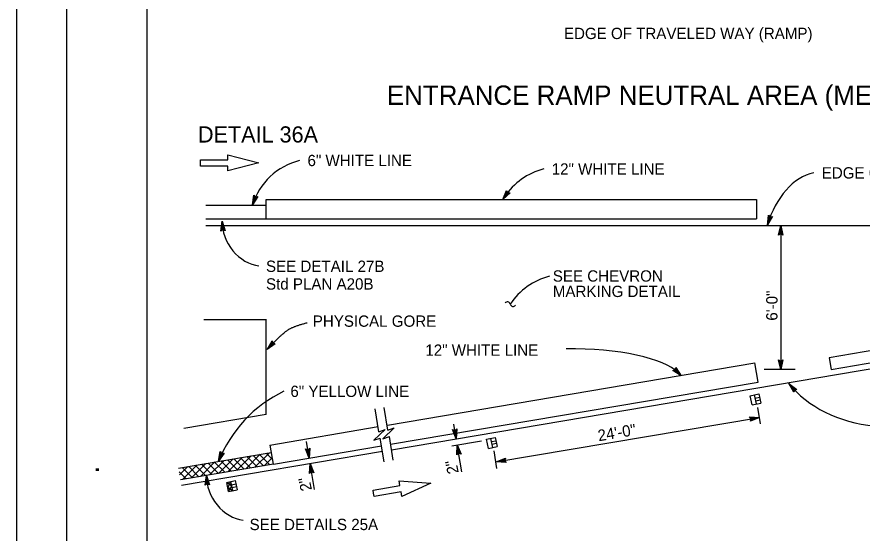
# Model space of a CAD drawing. Extents: x -894 to 866, y -476 to 714.
# Drawn here: x -894 to -371, y 80 to 400 of the extents above; entities that cross this region are included whole.
import ezdxf

# ---------------------------------------------------------------- set-up
doc = ezdxf.new("R2010")
doc.units = 0
for name, color, linetype in [('10 Sheet Format', 7, 'Continuous'), ('56 Stage 3 Anno', 7, 'Continuous'), ('57 Undefined', 7, 'Continuous'), ('59 Sndwall Anno', 7, 'Continuous'), ('60 Nongeo Data', 7, 'Continuous')]:
    doc.layers.add(name, color=color, linetype=linetype)

msp = doc.modelspace()

# ---------------------------------------------------------------- linework, layer by layer
at = {"layer": '10 Sheet Format'}
for p, q in [((-863.42, 668.96), (-863.42, -431.04)), ((-813.45, -406.05), (-813.45, 643.94))]:
    msp.add_line(p, q, dxfattribs=at)
for points in [[(-894.04, 713.56), (865.95, 713.56), (865.95, -476.44), (-894.04, -476.44)], [(-863.42, -431.04), (836.57, -431.04), (836.57, 668.96), (-863.42, 668.96)]]:
    msp.add_lwpolyline(points, close=True, dxfattribs=at)
at = {"layer": '56 Stage 3 Anno'}
for p, q in [((-748.17, 283.35), (-747.42, 289.45)), ((-744.9, 288.55), (-748.17, 283.35)), ((-747.71, 284.66), (-747.16, 289.1)), ((-745.31, 288.47), (-747.71, 284.65)), ((-747.42, 289.45), (-747.42, 289.45)), ((-747.42, 289.45), (-746.43, 288.25)), ((-747.25, 285.95), (-746.89, 288.82)), ((-745.73, 288.37), (-747.25, 285.95)), ((-746.78, 287.25), (-746.63, 288.48)), ((-746.11, 288.32), (-746.78, 287.25)), ((-746.43, 288.25), (-744.9, 288.55)), ((-744.9, 288.55), (-744.9, 288.55)), ((-593.12, 286.68), (-590.81, 292.38)), ((-588.61, 290.87), (-593.12, 286.68)), ((-592.33, 287.83), (-590.65, 291.98)), ((-589.03, 290.89), (-592.33, 287.82)), ((-591.55, 288.96), (-590.46, 291.64)), ((-589.46, 290.9), (-591.55, 288.96)), ((-590.81, 292.38), (-590.81, 292.38)), ((-590.81, 292.38), (-590.17, 290.97)), ((-590.77, 290.09), (-590.3, 291.24)), ((-589.84, 290.95), (-590.77, 290.09)), ((-590.17, 290.97), (-588.61, 290.87)), ((-588.61, 290.87), (-588.61, 290.87)), ((-748.17, 283.35), (-748.17, 283.35)), ((-593.12, 286.68), (-593.12, 286.68)), ((-767.71, 267.2), (-766.86, 273.29)), ((-766.86, 273.29), (-766.86, 273.29)), ((-766.86, 273.29), (-765.05, 267.41)), ((-429.29, 270.9), (-428.68, 277.02)), ((-426.14, 276.18), (-429.29, 270.9)), ((-428.86, 272.22), (-428.41, 276.68)), ((-426.55, 276.09), (-428.86, 272.21)), ((-428.68, 277.02), (-428.68, 277.02)), ((-428.68, 277.02), (-427.67, 275.84)), ((-428.43, 273.52), (-428.14, 276.4)), ((-426.96, 275.98), (-428.43, 273.52)), ((-427.99, 274.84), (-427.87, 276.07)), ((-427.35, 275.92), (-427.99, 274.84)), ((-427.67, 275.84), (-426.14, 276.18)), ((-426.14, 276.18), (-426.14, 276.18)), ((-766.44, 268.1), (-767.71, 267.2)), ((-767.71, 267.2), (-767.71, 267.2)), ((-767.38, 267.44), (-766.75, 271.91)), ((-767.04, 267.71), (-766.64, 270.53)), ((-766.75, 271.9), (-765.43, 267.62)), ((-766.7, 267.91), (-766.53, 269.16)), ((-766.64, 270.53), (-765.79, 267.77)), ((-766.53, 269.16), (-766.17, 267.97)), ((-765.05, 267.41), (-766.44, 268.1)), ((-765.05, 267.41), (-765.05, 267.41)), ((-429.29, 270.9), (-429.29, 270.9)), ((-422.39, 264.71), (-421.05, 270.71)), ((-422.03, 264.93), (-421.05, 269.33)), ((-421.67, 265.16), (-421.05, 267.95)), ((-421.05, 270.71), (-421.05, 181.57)), ((-421.05, 270.71), (-421.05, 270.71)), ((-421.05, 270.71), (-419.72, 264.71)), ((-421.05, 269.32), (-420.08, 264.95)), ((-421.05, 267.95), (-420.43, 265.13)), ((-421.05, 265.51), (-422.39, 264.71)), ((-422.39, 264.71), (-422.39, 264.71)), ((-421.33, 265.34), (-421.05, 266.57)), ((-421.05, 266.57), (-420.78, 265.36)), ((-419.72, 264.71), (-421.05, 265.51)), ((-419.72, 264.71), (-419.72, 264.71)), ((-421.05, 181.57), (-422.38, 187.57)), ((-422.38, 187.57), (-422.38, 187.57)), ((-422.38, 187.57), (-421.05, 186.77)), ((-421.05, 182.96), (-422.02, 187.33)), ((-421.05, 184.33), (-421.67, 187.16)), ((-421.05, 185.71), (-421.31, 186.92)), ((-421.05, 186.77), (-419.71, 187.57)), ((-419.71, 187.57), (-421.05, 181.57)), ((-420.07, 187.35), (-421.05, 182.95)), ((-420.42, 187.12), (-421.05, 184.33)), ((-420.77, 186.94), (-421.05, 185.71)), ((-419.71, 187.57), (-419.71, 187.57)), ((-487.89, 180.95), (-486.37, 181.31)), ((-482.74, 177.59), (-487.89, 180.95)), ((-487.89, 180.95), (-487.89, 180.95)), ((-483.72, 178.58), (-487.46, 181.04)), ((-484.67, 179.57), (-487.09, 181.15)), ((-485.63, 180.56), (-486.67, 181.23)), ((-486.37, 181.31), (-485.97, 182.82)), ((-486.3, 181.63), (-485.63, 180.56)), ((-486.17, 182), (-484.67, 179.57)), ((-486.08, 182.41), (-483.71, 178.58)), ((-485.97, 182.82), (-485.97, 182.82)), ((-485.97, 182.82), (-482.74, 177.59)), ((-412.19, 181.57), (-431.2, 181.57)), ((-421.05, 181.57), (-421.05, 181.57)), ((-482.74, 177.59), (-482.74, 177.59)), ((-413.02, 167.48), (-416.01, 172.85)), ((-416.01, 172.85), (-416.01, 172.85)), ((-416.01, 172.85), (-411.02, 169.26)), ((-412.9, 167.88), (-415.09, 171.82)), ((-415.08, 171.82), (-411.45, 169.2)), ((-412.78, 168.3), (-414.17, 170.79)), ((-414.17, 170.79), (-411.83, 169.1)), ((-412.64, 168.66), (-413.25, 169.76)), ((-413.25, 169.76), (-412.25, 169.03)), ((-412.55, 168.97), (-413.02, 167.48)), ((-411.02, 169.26), (-412.55, 168.97)), ((-411.02, 169.26), (-411.02, 169.26)), ((-413.02, 167.48), (-413.02, 167.48)), ((-433.56, 147.9), (-435.29, 158.1)), ((-597.43, 124.35), (-434.15, 151.97)), ((-439.28, 151.11), (-440.29, 152.29)), ((-440.29, 152.29), (-440.29, 152.29)), ((-440.29, 152.29), (-434.15, 151.97)), ((-440.02, 151.98), (-435.51, 151.74)), ((-434.15, 151.97), (-439.84, 149.66)), ((-434.15, 151.97), (-434.15, 151.97)), ((-621.95, 138.7), (-623.48, 147.75)), ((-439.84, 149.66), (-439.28, 151.11)), ((-439.84, 149.66), (-439.84, 149.66)), ((-439.73, 151.66), (-436.87, 151.51)), ((-435.52, 151.74), (-439.67, 150.05)), ((-436.87, 151.51), (-439.56, 150.43)), ((-439.5, 151.35), (-438.24, 151.29)), ((-438.24, 151.29), (-439.38, 150.82)), ((-621.95, 138.7), (-624.26, 144.39)), ((-624.26, 144.39), (-624.26, 144.39)), ((-624.26, 144.39), (-622.82, 143.83)), ((-622.19, 140.07), (-623.87, 144.22)), ((-622.41, 141.42), (-623.5, 144.1)), ((-622.64, 142.79), (-623.1, 143.93)), ((-622.82, 143.83), (-621.63, 144.84)), ((-622.57, 144.04), (-622.64, 142.79)), ((-622.26, 144.28), (-622.41, 141.42)), ((-621.95, 144.57), (-622.18, 140.06)), ((-621.63, 144.84), (-621.95, 138.7)), ((-621.63, 144.84), (-621.63, 144.84)), ((-713.04, 126.77), (-714.78, 137.06)), ((-624.61, 134.43), (-606.29, 137.53)), ((-621.95, 138.7), (-621.95, 138.7)), ((-769.1, 124.8), (-768.09, 130.86)), ((-768.09, 130.86), (-768.09, 130.86)), ((-768.09, 130.86), (-767.15, 129.62)), ((-713.04, 126.77), (-715.35, 132.46)), ((-715.35, 132.46), (-715.35, 132.46)), ((-715.35, 132.46), (-713.9, 131.9)), ((-713.27, 128.14), (-714.95, 132.29)), ((-713.49, 129.49), (-714.58, 132.18)), ((-713.72, 130.86), (-714.19, 132)), ((-713.9, 131.9), (-712.71, 132.91)), ((-713.66, 132.11), (-713.72, 130.86)), ((-713.34, 132.35), (-713.49, 129.49)), ((-713.03, 132.64), (-713.26, 128.13)), ((-712.71, 132.91), (-713.04, 126.77)), ((-712.71, 132.91), (-712.71, 132.91)), ((-621.64, 128.85), (-621.32, 134.98)), ((-621.33, 129.12), (-621.09, 133.62)), ((-618.49, 118.21), (-621.32, 134.98)), ((-621.32, 134.98), (-621.32, 134.98)), ((-621.32, 134.98), (-619.01, 129.29)), ((-621.09, 133.61), (-619.4, 129.46)), ((-621.01, 129.41), (-620.86, 132.26)), ((-620.86, 132.26), (-619.78, 129.58)), ((-620.7, 129.64), (-620.63, 130.9)), ((-620.63, 130.9), (-620.17, 129.75)), ((-596.74, 120.3), (-598.58, 131.19)), ((-765.61, 129.86), (-769.1, 124.8)), ((-768.58, 126.09), (-767.84, 130.51)), ((-766.02, 129.79), (-768.58, 126.08)), ((-768.06, 127.36), (-767.59, 130.21)), ((-766.44, 129.71), (-768.06, 127.36)), ((-767.55, 128.64), (-767.34, 129.86)), ((-766.83, 129.68), (-767.55, 128.64)), ((-767.15, 129.62), (-765.61, 129.86)), ((-765.61, 129.86), (-765.61, 129.86)), ((-713.04, 126.77), (-713.04, 126.77)), ((-620.46, 129.86), (-621.64, 128.85)), ((-621.64, 128.85), (-621.64, 128.85)), ((-619.01, 129.29), (-620.46, 129.86)), ((-619.01, 129.29), (-619.01, 129.29)), ((-597.26, 124.38), (-591.57, 126.7)), ((-595.89, 124.62), (-591.74, 126.3)), ((-594.54, 124.84), (-591.86, 125.93)), ((-591.57, 126.7), (-592.14, 125.25)), ((-591.57, 126.7), (-591.57, 126.7)), ((-769.1, 124.8), (-769.1, 124.8)), ((-712.78, 117.21), (-712.46, 123.35)), ((-709.74, 107.32), (-712.46, 123.35)), ((-712.46, 123.35), (-712.46, 123.35)), ((-712.46, 123.35), (-710.14, 117.66)), ((-712.46, 117.48), (-712.23, 121.99)), ((-712.22, 121.98), (-710.54, 117.83)), ((-712.15, 117.77), (-712, 120.63)), ((-712, 120.63), (-710.91, 117.94)), ((-591.12, 124.06), (-597.26, 124.38)), ((-597.26, 124.38), (-597.26, 124.38)), ((-591.4, 124.38), (-595.9, 124.61)), ((-591.69, 124.69), (-594.54, 124.84)), ((-593.18, 125.07), (-592.03, 125.54)), ((-591.92, 125), (-593.18, 125.07)), ((-592.14, 125.25), (-591.12, 124.06)), ((-591.12, 124.06), (-591.12, 124.06)), ((-777.48, 109.92), (-776.63, 116.01)), ((-776.63, 116.01), (-776.63, 116.01)), ((-776.63, 116.01), (-774.81, 110.14)), ((-711.59, 118.22), (-712.78, 117.21)), ((-712.78, 117.21), (-712.78, 117.21)), ((-711.83, 118.01), (-711.77, 119.26)), ((-711.77, 119.26), (-711.3, 118.12)), ((-710.14, 117.66), (-711.59, 118.22)), ((-710.14, 117.66), (-710.14, 117.66)), ((-776.2, 110.83), (-777.48, 109.92)), ((-777.48, 109.92), (-777.48, 109.92)), ((-777.14, 110.17), (-776.52, 114.64)), ((-776.8, 110.43), (-776.4, 113.26)), ((-776.51, 114.63), (-775.19, 110.35)), ((-776.47, 110.63), (-776.29, 111.88)), ((-776.4, 113.26), (-775.55, 110.49)), ((-776.29, 111.88), (-775.93, 110.7)), ((-774.81, 110.14), (-776.2, 110.83)), ((-774.81, 110.14), (-774.81, 110.14))]:
    msp.add_line(p, q, dxfattribs=at)
msp.add_lwpolyline([(-734.01, 197.42), (-739, 194), (-735.93, 199.21), (-735.82, 198.82), (-738.07, 195), (-734.4, 197.5), (-734.8, 197.59), (-737.14, 195.99), (-735.7, 198.43), (-735.59, 198.04), (-736.21, 196.98), (-735.2, 197.67), (-735.51, 197.74), (-735.93, 199.21), (-735.51, 197.74)], close=True, dxfattribs=at)
for centre, radius, start, end in [((-709, 271.06), 41.07, 104.1309, 162.7306), ((-557.78, 265.81), 41.07, 104.1309, 146.6158), ((-693.56, 94.71), 81.36, 115.6025, 158.3473)]:
    msp.add_arc(centre, radius, start, end, dxfattribs=at)
for centre, major_axis, ratio, start_param, end_param in [((-395.81, 249.22), (0.61, 54.53), 0.671832, 0.14768, 1.169432), ((-746.25, 267.96), (-13.27, 19.7), 0.800996, 0.835577, 2.545719), ((-549.32, 175.56), (66.98, -0.85), 0.28155, 0.262096, 1.644423), ((-355.65, 199.59), (-70.64, 2.78), 0.754665, 0.576776, 1.49492), ((-756.01, 110.68), (-13.27, 19.7), 0.800996, 0.835577, 2.545719)]:
    msp.add_ellipse(centre, major_axis=major_axis, ratio=ratio, start_param=start_param, end_param=end_param, dxfattribs=at)
msp.add_open_spline([(-739, 194), (-729.93, 203.72), (-722.54, 208.4), (-714.38, 210.49)], degree=2, dxfattribs=at)
at = {"layer": '57 Undefined'}
for centre, radius, start, end in [((-554.24, 199.42), 41.07, 104.1309, 146.6158), ((-590.3, 221.62), 1.81, 12.4315, 143.9292), ((-586.76, 222.41), 1.81, 192.4315, 323.9292)]:
    msp.add_arc(centre, radius, start, end, dxfattribs=at)
at = {"layer": '59 Sndwall Anno'}
for points in [[(-769.1, 117.32), (-760.15, 126.28)], [(-757.33, 119.31), (-763.69, 125.68)], [(-763.48, 118.27), (-754.53, 127.23)], [(-753.34, 119.99), (-759.7, 126.35)], [(-757.87, 119.22), (-748.91, 128.18)], [(-749.34, 120.66), (-755.71, 127.03)], [(-752.25, 120.17), (-743.3, 129.13)], [(-745.35, 121.34), (-751.72, 127.7)], [(-741.36, 122.01), (-747.72, 128.38)], [(-746.63, 121.12), (-737.68, 130.08)], [(-737.37, 122.69), (-743.73, 129.05)], [(-741.02, 122.07), (-736.06, 127.02)], [(-735.86, 125.85), (-739.74, 129.73)], [(-793.3, 116.45), (-788.23, 121.53)], [(-785.27, 114.59), (-791.63, 120.95)], [(-791.57, 113.52), (-782.61, 122.48)], [(-781.28, 115.26), (-787.64, 121.62)], [(-785.95, 114.47), (-777, 123.43)], [(-777.29, 115.94), (-783.65, 122.3)], [(-780.34, 115.42), (-771.38, 124.38)], [(-773.29, 116.61), (-779.66, 122.98)], [(-769.3, 117.29), (-775.67, 123.65)], [(-774.72, 116.37), (-765.76, 125.33)], [(-765.31, 117.96), (-771.67, 124.33)], [(-761.32, 118.64), (-767.68, 125)], [(-789.26, 113.91), (-793.61, 118.26)]]:
    msp.add_lwpolyline(points, dxfattribs=at)
at = {"layer": '60 Nongeo Data'}
for p, q in [((-763.38, 311.38), (-763.38, 314.3)), ((-763.38, 314.3), (-744.25, 309.38)), ((-780.26, 309.38), (-780.26, 311.38)), ((-780.26, 311.38), (-763.38, 311.38)), ((-780.26, 307.38), (-780.26, 309.38)), ((-744.25, 309.38), (-763.38, 304.47)), ((-763.38, 307.38), (-780.26, 307.38)), ((-763.38, 304.47), (-763.38, 307.38)), ((-777.03, 283.15), (-739.61, 283.15)), ((-739.61, 274.71), (-739.61, 286.71)), ((-739.61, 286.71), (-436.12, 286.71)), ((-436.12, 286.71), (-436.12, 274.71)), ((-777.03, 274.71), (-436.12, 274.71)), ((-777.03, 270.71), (-323.3, 270.71)), ((-739.5, 212.27), (-778.24, 212.27)), ((-739.61, 153.72), (-739.61, 212.27)), ((-662.01, 131.97), (-323.3, 189.26)), ((-664.62, 147.17), (-437.1, 185.65)), ((-435.09, 173.79), (-437.1, 185.65)), ((-662.62, 135.33), (-435.1, 173.82)), ((-439.91, 165.31), (-434.64, 166.45)), ((-438.7, 159.66), (-439.91, 165.31)), ((-436.07, 160.26), (-437.28, 165.88)), ((-436.84, 163.84), (-434.2, 164.41)), ((-436.5, 162.27), (-433.87, 162.84)), ((-434.64, 166.45), (-433.43, 160.8)), ((-669.86, 143.1), (-672.24, 157.18)), ((-664.26, 144.04), (-666.64, 158.12)), ((-438.7, 159.66), (-433.43, 160.8)), ((-739.61, 153.72), (-790.64, 145.17)), ((-737.39, 134.86), (-670.28, 146.21)), ((-666.6, 124.45), (-669.08, 139.08)), ((-660.94, 125.4), (-663.41, 140.03)), ((-603.21, 138.42), (-597.94, 139.55)), ((-602, 132.77), (-603.21, 138.42)), ((-599.37, 133.36), (-600.58, 138.98)), ((-600.14, 136.94), (-597.5, 137.51)), ((-597.94, 139.55), (-596.73, 133.9)), ((-792.2, 109.94), (-667.7, 131)), ((-737.39, 134.86), (-735.39, 123.02)), ((-735.19, 123.06), (-668.28, 134.38)), ((-602, 132.77), (-596.73, 133.9)), ((-599.8, 135.37), (-597.17, 135.94)), ((-794, 120.55), (-736.61, 130.26)), ((-735.19, 123.06), (-792.77, 113.32)), ((-764.13, 111.67), (-758.86, 112.8)), ((-762.91, 106.02), (-764.13, 111.67)), ((-760.89, 109.42), (-764.13, 111.67)), ((-761.49, 112.24), (-763.52, 108.84)), ((-760.28, 106.61), (-761.49, 112.24)), ((-761.05, 110.2), (-758.42, 110.76)), ((-758.86, 112.8), (-757.64, 107.15)), ((-656.86, 109.9), (-657.36, 112.77)), ((-657.36, 112.77), (-637.67, 111.21)), ((-637.67, 111.21), (-655.67, 103.09)), ((-763.52, 108.84), (-760.28, 106.59)), ((-762.91, 106.02), (-760.89, 109.42)), ((-762.91, 106.02), (-757.64, 107.15)), ((-760.72, 108.63), (-758.08, 109.19)), ((-673.49, 107), (-656.86, 109.9)), ((-673.14, 105.03), (-673.49, 107)), ((-672.8, 103.06), (-673.14, 105.03)), ((-656.17, 105.96), (-672.8, 103.06)), ((-655.67, 103.09), (-656.17, 105.96))]:
    msp.add_line(p, q, dxfattribs=at)
msp.add_lwpolyline([(-391.05, 188.85), (-389.84, 181.67), (-331.96, 191.42), (-333.17, 198.6)], close=True, dxfattribs=at)
for points in [[(-669.86, 143.1), (-665.98, 144.37), (-673.04, 137.78), (-669.08, 139.08)], [(-664.26, 144.05), (-660.41, 145.38), (-667.36, 138.67), (-663.41, 140.04)]]:
    msp.add_lwpolyline(points, dxfattribs=at)

# ---------------------------------------------------------------- texts
at = {"layer": '10 Sheet Format'}
for s, p in [('EDGE OF TRAVELED WAY (RAMP)', (-555.29, 386)), ('6" WHITE LINE', (-714.08, 307.39)), ('EDGE OF TRAVELED WAY (MAINLINE)', (-395.64, 299.71)), ('SEE DETAIL 27B', (-739.8, 241.94)), ('SEE CHEVRON', (-562.18, 235.93)), ('Std PLAN A20B', (-739.8, 231)), ('MARKING DETAIL', (-562.18, 226.4)), ('PHYSICAL GORE', (-710.82, 208)), ('6" YELLOW LINE', (-724.67, 164.58)), ('SEE DETAILS 25A', (-749.95, 82.2))]:
    msp.add_text(s, height=7, dxfattribs=at).set_placement(p)
for s, height, rotation, p in [('6\'-0"', 7, 90, (-423.02, 211.77)), ('24\'-0"', 7, 9.6007, (-533.71, 137.13)), ('.', 13.78, 270, (-845.3, 122.2)), ('2"', 7, 101.9321, (-620.34, 117.73)), ('2"', 7, 101.9321, (-711.26, 107.15))]:
    msp.add_text(s, height=height, rotation=rotation, dxfattribs=at).set_placement(p)
at = {"layer": '57 Undefined'}
for p in [(-562.86, 302.13), (-641.1, 190.04)]:
    msp.add_text('12" WHITE LINE', height=7, dxfattribs=at).set_placement(p)
at = {"layer": '60 Nongeo Data'}
for s, height, p in [('ENTRANCE RAMP NEUTRAL AREA (MERGE) TREATMENT', 12, (-664.91, 345.27)), ('DETAIL 36A', 10, (-781.91, 322))]:
    msp.add_text(s, height=height, dxfattribs=at).set_placement(p)

doc.saveas('drawing.dxf')
